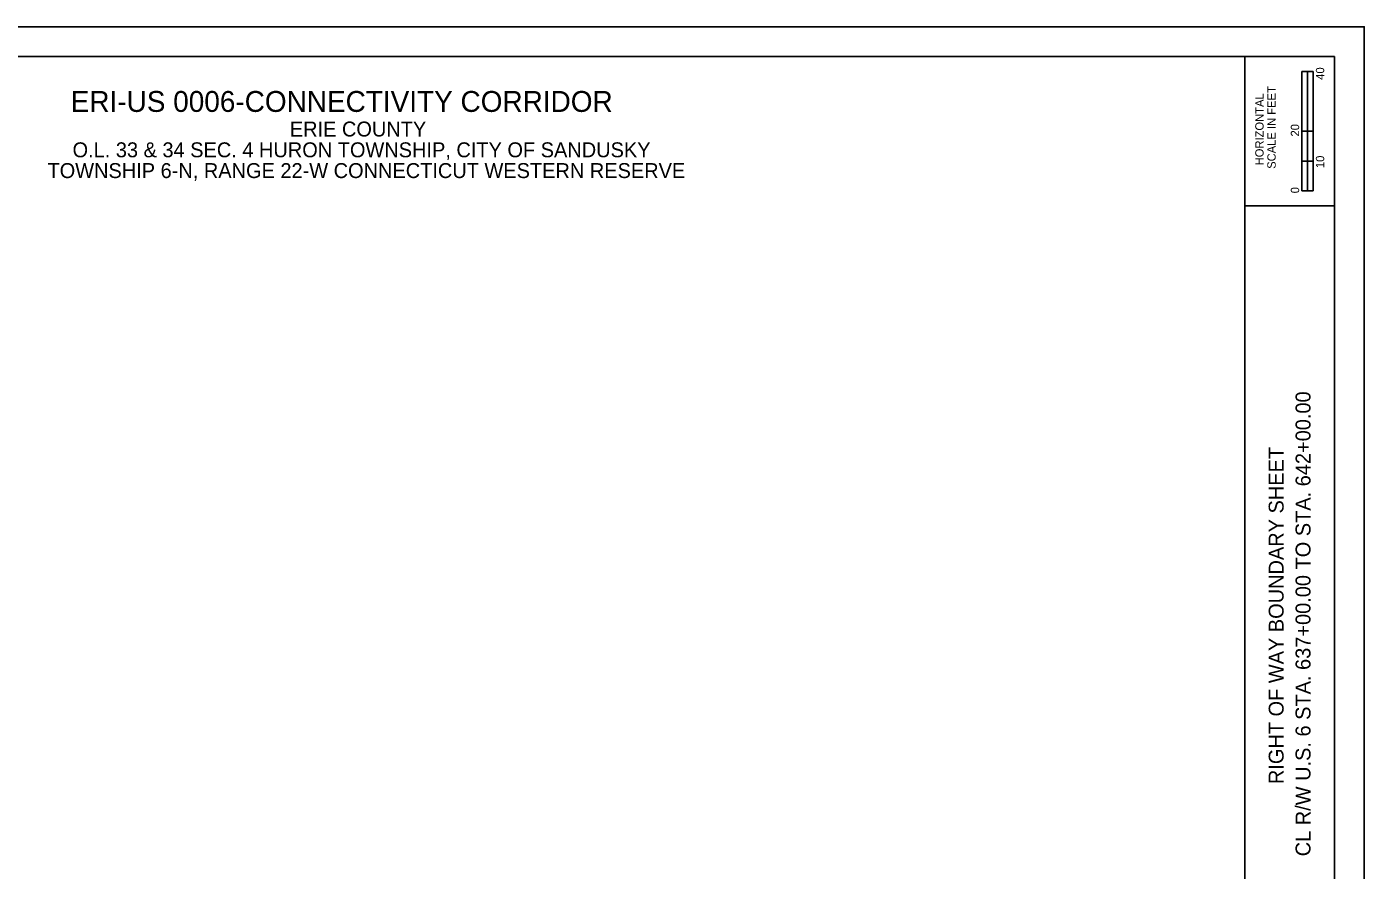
# Model space of a CAD drawing. Extents: x -1.5 to 34, y -3.1 to 22.
# Drawn here: x 11.6 to 34, y 7.87 to 22 of the extents above; entities that cross this region are included whole.
import ezdxf

# ---------------------------------------------------------------- set-up
doc = ezdxf.new("R2010")
doc.units = 0
for name, color, linetype in [('SV_P_Control_Cells_Set', 7, 'Continuous'), ('SV_P_Mon_Cells_Set', 7, 'Continuous'), ('SV_X_Control_Cells_Found', 7, 'Continuous'), ('UT_X_Electric_Cells', 7, 'Continuous')]:
    doc.layers.add(name, color=color, linetype=linetype)

msp = doc.modelspace()

# ---------------------------------------------------------------- linework, layer by layer
at = {"layer": 'SV_P_Control_Cells_Set'}
for p, q in [((32, 0.5), (32, 21.5)), ((32, 19), (33.5, 19))]:
    msp.add_line(p, q, dxfattribs=at)
msp.add_lwpolyline([(1.5, 21.5), (33.5, 21.5), (33.5, 0.5), (1.5, 0.5)], close=True, dxfattribs=at)
at = {"layer": 'SV_P_Mon_Cells_Set'}
msp.add_lwpolyline([(0, 0), (34, 0), (34, 22), (0, 22)], close=True, dxfattribs=at)
at = {"layer": 'SV_X_Control_Cells_Found'}
for p, q in [((32.957, 19.25), (32.957, 21.25)), ((33.144, 21.25), (32.957, 21.25)), ((32.957, 20.25), (32.957, 21.25)), ((32.957, 21.25), (33.05, 21.25)), ((33.05, 21.25), (33.051, 21.25)), ((33.051, 21.25), (33.051, 20.25)), ((33.144, 21.25), (33.144, 19.25)), ((33.051, 20.25), (32.957, 20.25)), ((33.143, 20.25), (33.05, 20.25)), ((33.05, 20.25), (33.05, 19.75)), ((33.143, 19.75), (33.143, 20.25)), ((33.05, 19.75), (32.957, 19.75)), ((32.957, 19.75), (32.957, 19.25)), ((33.05, 19.25), (33.05, 19.75)), ((33.05, 19.75), (33.143, 19.75)), ((33.144, 19.25), (32.957, 19.25)), ((32.957, 19.25), (33.05, 19.25))]:
    msp.add_line(p, q, dxfattribs=at)

# ---------------------------------------------------------------- texts
for s, height, p in [('40', 0.14, (33.33, 21.112)), ('HORIZONTAL', 0.14, (32.315, 19.679)), ('SCALE IN FEET', 0.14, (32.517, 19.621)), ('20', 0.14, (32.91, 20.162)), ('10', 0.14, (33.33, 19.633)), ('0', 0.14, (32.91, 19.211)), ('CL R/W U.S. 6 STA. 637+00.00 TO STA. 642+00.00', 0.25, (33.1, 8.108)), ('RIGHT OF WAY BOUNDARY SHEET', 0.25, (32.65, 9.317))]:
    msp.add_text(s, height=height, rotation=90, dxfattribs=at).set_placement(p)
msp.add_text('ERI-US 0006-CONNECTIVITY CORRIDOR', height=0.35, dxfattribs=at).set_placement((12.339, 20.574))
at = {"layer": 'UT_X_Electric_Cells'}
for s, p in [('ERIE COUNTY', (16.008, 20.162)), ('O.L. 33 & 34 SEC. 4 HURON TOWNSHIP, CITY OF SANDUSKY', (12.37, 19.814)), ('TOWNSHIP 6-N, RANGE 22-W CONNECTICUT WESTERN RESERVE', (11.95, 19.466))]:
    msp.add_text(s, height=0.25, dxfattribs=at).set_placement(p)

doc.saveas('drawing.dxf')
